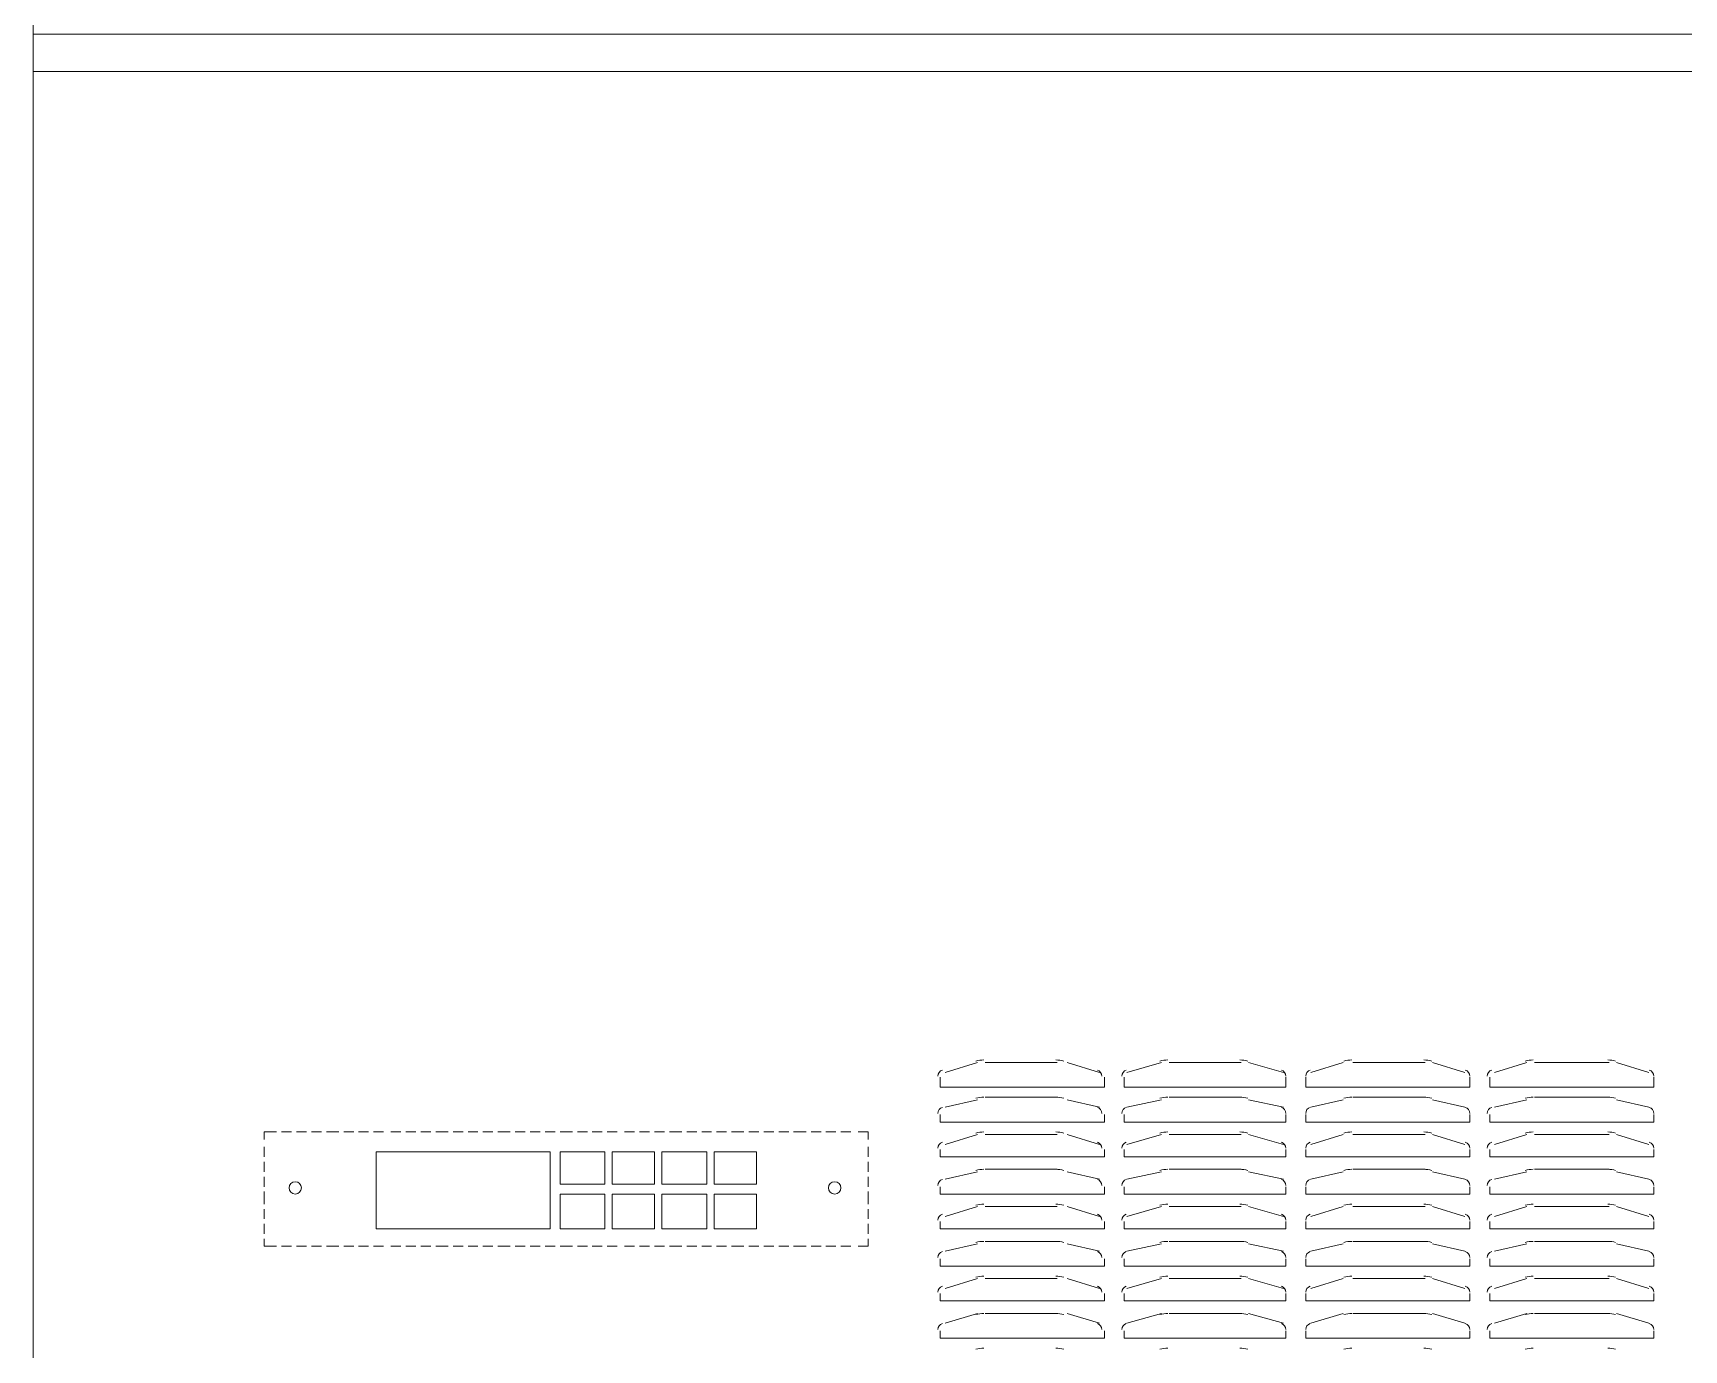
# Model space of a CAD drawing. Header units: millimetres. Extents: x 106699 to 122058, y 158555 to 162844.
# Drawn here: x 109982.2 to 110032.7, y 160385.9 to 160426.1 of the extents above; entities that cross this region are included whole.
import ezdxf

# ---------------------------------------------------------------- set-up
doc = ezdxf.new("R2010")
doc.units = ezdxf.units.MM
doc.layers.add('no3_paslanmaz kesit on', color=153, linetype='Continuous', lineweight=20)
doc.layers.add('S2000-002 Çizgi', color=7, linetype='Continuous')

# ---------------------------------------------------------------- blocks, each defined once
blk = doc.blocks.new('AA')
at = {"layer": 'no3_paslanmaz kesit on'}
for points in [[(117130.517, 160892.474), (117222.441, 160892.474), (117222.441, 160894.525), (117130.517, 160894.525), (117130.517, 160892.474)], [(117130.517, 160892.474), (117222.441, 160892.474), (117222.441, 160891.335), (117130.517, 160891.335), (117130.517, 160892.474)], [(117130.517, 160892.474), (117222.441, 160892.474), (117222.441, 160891.335), (117130.517, 160891.335), (117130.517, 160892.474)], [(117130.517, 160892.474), (117130.517, 160834.162), (117130.517, 160833.175)], [(117134.011, 160892.474), (117213.011, 160892.474)], [(117159.378, 160861.048), (117158.39, 160860.745)], [(117161.808, 160861.048), (117159.605, 160861.048)], [(117163.099, 160860.745), (117162.112, 160861.048)], [(117164.998, 160861.048), (117163.935, 160860.745)], [(117167.428, 160861.048), (117165.226, 160861.048)], [(117168.719, 160860.745), (117167.656, 160861.048)], [(117170.542, 160861.048), (117169.555, 160860.745)], [(117173.049, 160861.048), (117170.846, 160861.048)], [(117174.264, 160860.745), (117173.276, 160861.048)], [(117176.162, 160861.048), (117175.175, 160860.745)], [(117178.669, 160861.048), (117176.39, 160861.048)], [(117179.884, 160860.745), (117178.897, 160861.048)], [(117158.238, 160860.593), (117158.238, 160860.289), (117163.251, 160860.289), (117163.251, 160860.593)], [(117163.859, 160860.593), (117163.859, 160860.289), (117168.795, 160860.289), (117168.795, 160860.593)], [(117169.403, 160860.593), (117169.403, 160860.289), (117174.416, 160860.289), (117174.416, 160860.593)], [(117175.023, 160860.593), (117175.023, 160860.289), (117180.036, 160860.289), (117180.036, 160860.593)], [(117161.808, 160859.985), (117159.605, 160859.985)], [(117167.428, 160859.985), (117165.226, 160859.985)], [(117173.049, 160859.985), (117170.846, 160859.985)], [(117178.669, 160859.985), (117176.39, 160859.985)], [(117158.238, 160859.454), (117158.238, 160859.226), (117163.251, 160859.226), (117163.251, 160859.454)], [(117159.378, 160859.909), (117158.39, 160859.681)], [(117163.099, 160859.681), (117162.112, 160859.909)], [(117163.859, 160859.454), (117163.859, 160859.226), (117168.795, 160859.226), (117168.795, 160859.454)], [(117164.998, 160859.909), (117163.935, 160859.681)], [(117168.719, 160859.681), (117167.656, 160859.909)], [(117169.403, 160859.454), (117169.403, 160859.226), (117174.416, 160859.226), (117174.416, 160859.454)], [(117170.542, 160859.909), (117169.555, 160859.681)], [(117174.264, 160859.681), (117173.276, 160859.909)], [(117175.023, 160859.454), (117175.023, 160859.226), (117180.036, 160859.226), (117180.036, 160859.454)], [(117176.162, 160859.909), (117175.175, 160859.681)], [(117179.884, 160859.681), (117178.897, 160859.909)], [(117137.96, 160858.922), (117137.58, 160858.922), (117137.58, 160858.694)], [(117138.416, 160858.922), (117138.112, 160858.922)], [(117138.871, 160858.922), (117138.568, 160858.922)], [(117139.327, 160858.922), (117139.023, 160858.922)], [(117139.859, 160858.922), (117139.479, 160858.922)], [(117140.314, 160858.922), (117140.011, 160858.922)], [(117140.77, 160858.922), (117140.466, 160858.922)], [(117141.226, 160858.922), (117140.922, 160858.922)], [(117141.757, 160858.922), (117141.454, 160858.922)], [(117142.213, 160858.922), (117141.909, 160858.922)], [(117142.669, 160858.922), (117142.365, 160858.922)], [(117143.2, 160858.922), (117142.821, 160858.922)], [(117143.656, 160858.922), (117143.352, 160858.922)], [(117144.112, 160858.922), (117143.808, 160858.922)], [(117144.567, 160858.922), (117144.264, 160858.922)], [(117145.099, 160858.922), (117144.719, 160858.922)], [(117145.555, 160858.922), (117145.251, 160858.922)], [(117146.011, 160858.922), (117145.707, 160858.922)], [(117146.466, 160858.922), (117146.162, 160858.922)], [(117146.998, 160858.922), (117146.618, 160858.922)], [(117147.454, 160858.922), (117147.15, 160858.922)], [(117147.909, 160858.922), (117147.605, 160858.922)], [(117148.365, 160858.922), (117148.061, 160858.922)], [(117148.897, 160858.922), (117148.593, 160858.922)], [(117149.352, 160858.922), (117149.049, 160858.922)], [(117149.808, 160858.922), (117149.504, 160858.922)], [(117150.34, 160858.922), (117149.96, 160858.922)], [(117150.795, 160858.922), (117150.492, 160858.922)], [(117151.251, 160858.922), (117150.947, 160858.922)], [(117151.707, 160858.922), (117151.403, 160858.922)], [(117152.238, 160858.922), (117151.859, 160858.922)], [(117152.694, 160858.922), (117152.39, 160858.922)], [(117153.15, 160858.922), (117152.846, 160858.922)], [(117153.605, 160858.922), (117153.302, 160858.922)], [(117154.137, 160858.922), (117153.757, 160858.922)], [(117154.593, 160858.922), (117154.289, 160858.922)], [(117155.049, 160858.922), (117154.745, 160858.922)], [(117155.504, 160858.922), (117155.2, 160858.922)], [(117156.036, 160858.694), (117156.036, 160858.922), (117155.732, 160858.922)], [(117137.58, 160858.466), (117137.58, 160858.162)], [(117156.036, 160858.162), (117156.036, 160858.466)], [(117159.378, 160858.846), (117158.39, 160858.542)], [(117161.808, 160858.846), (117159.605, 160858.846)], [(117163.099, 160858.542), (117162.112, 160858.846)], [(117164.998, 160858.846), (117163.935, 160858.542)], [(117167.428, 160858.846), (117165.226, 160858.846)], [(117168.719, 160858.542), (117167.656, 160858.846)], [(117170.542, 160858.846), (117169.555, 160858.542)], [(117173.049, 160858.846), (117170.846, 160858.846)], [(117174.264, 160858.542), (117173.276, 160858.846)], [(117176.162, 160858.846), (117175.175, 160858.542)], [(117178.669, 160858.846), (117176.39, 160858.846)], [(117179.884, 160858.542), (117178.897, 160858.846)], [(117137.58, 160858.011), (117137.58, 160857.707)], [(117140.998, 160855.96), (117140.998, 160858.314), (117146.314, 160858.314), (117146.314, 160855.96), (117140.998, 160855.96)], [(117146.618, 160858.314), (117147.985, 160858.314), (117147.985, 160857.327), (117146.618, 160857.327), (117146.618, 160858.314)], [(117148.213, 160858.314), (117149.504, 160858.314), (117149.504, 160857.327), (117148.213, 160857.327), (117148.213, 160858.314)], [(117149.732, 160858.314), (117151.099, 160858.314), (117151.099, 160857.327), (117149.732, 160857.327), (117149.732, 160858.314)], [(117151.327, 160858.314), (117152.618, 160858.314), (117152.618, 160857.327), (117151.327, 160857.327), (117151.327, 160858.314)], [(117156.036, 160857.707), (117156.036, 160858.011)], [(117158.238, 160858.39), (117158.238, 160858.162), (117163.251, 160858.162), (117163.251, 160858.39)], [(117163.859, 160858.39), (117163.859, 160858.162), (117168.795, 160858.162), (117168.795, 160858.39)], [(117169.403, 160858.39), (117169.403, 160858.162), (117174.416, 160858.162), (117174.416, 160858.39)], [(117175.023, 160858.39), (117175.023, 160858.162), (117180.036, 160858.162), (117180.036, 160858.39)], [(117137.58, 160857.555), (117137.58, 160857.251)], [(117156.036, 160857.251), (117156.036, 160857.555)], [(117159.378, 160857.707), (117158.39, 160857.479)], [(117161.808, 160857.783), (117159.605, 160857.783)], [(117163.099, 160857.479), (117162.112, 160857.707)], [(117164.998, 160857.707), (117163.935, 160857.479)], [(117167.428, 160857.783), (117165.226, 160857.783)], [(117168.719, 160857.479), (117167.656, 160857.707)], [(117170.542, 160857.707), (117169.555, 160857.479)], [(117173.049, 160857.783), (117170.846, 160857.783)], [(117174.264, 160857.479), (117173.276, 160857.707)], [(117176.162, 160857.707), (117175.175, 160857.479)], [(117178.669, 160857.783), (117176.39, 160857.783)], [(117179.884, 160857.479), (117178.897, 160857.707)], [(117137.58, 160857.099), (117137.58, 160856.719)], [(117146.618, 160855.96), (117147.985, 160855.96), (117147.985, 160857.023), (117146.618, 160857.023), (117146.618, 160855.96)], [(117148.213, 160855.96), (117149.504, 160855.96), (117149.504, 160857.023), (117148.213, 160857.023), (117148.213, 160855.96)], [(117149.732, 160855.96), (117151.099, 160855.96), (117151.099, 160857.023), (117149.732, 160857.023), (117149.732, 160855.96)], [(117151.327, 160855.96), (117152.618, 160855.96), (117152.618, 160857.023), (117151.327, 160857.023), (117151.327, 160855.96)], [(117156.036, 160856.719), (117156.036, 160857.099)], [(117158.238, 160857.251), (117158.238, 160857.023), (117163.251, 160857.023), (117163.251, 160857.251)], [(117163.859, 160857.251), (117163.859, 160857.023), (117168.795, 160857.023), (117168.795, 160857.251)], [(117169.403, 160857.251), (117169.403, 160857.023), (117174.416, 160857.023), (117174.416, 160857.251)], [(117175.023, 160857.251), (117175.023, 160857.023), (117180.036, 160857.023), (117180.036, 160857.251)], [(117137.58, 160856.567), (117137.58, 160856.264)], [(117156.036, 160856.264), (117156.036, 160856.567)], [(117159.378, 160856.643), (117158.39, 160856.34)], [(117161.808, 160856.643), (117159.605, 160856.643)], [(117163.099, 160856.34), (117162.112, 160856.643)], [(117164.998, 160856.643), (117163.935, 160856.34)], [(117167.428, 160856.643), (117165.226, 160856.643)], [(117168.719, 160856.34), (117167.656, 160856.643)], [(117170.542, 160856.643), (117169.555, 160856.34)], [(117173.049, 160856.643), (117170.846, 160856.643)], [(117174.264, 160856.34), (117173.276, 160856.643)], [(117176.162, 160856.643), (117175.175, 160856.34)], [(117178.669, 160856.643), (117176.39, 160856.643)], [(117179.884, 160856.34), (117178.897, 160856.643)], [(117137.58, 160856.112), (117137.58, 160855.808)], [(117156.036, 160855.808), (117156.036, 160856.112)], [(117158.238, 160856.188), (117158.238, 160855.96), (117163.251, 160855.96), (117163.251, 160856.188)], [(117163.859, 160856.188), (117163.859, 160855.96), (117168.795, 160855.96), (117168.795, 160856.188)], [(117169.403, 160856.188), (117169.403, 160855.96), (117174.416, 160855.96), (117174.416, 160856.188)], [(117175.023, 160856.188), (117175.023, 160855.96), (117180.036, 160855.96), (117180.036, 160856.188)], [(117137.58, 160855.656), (117137.58, 160855.428)], [(117137.58, 160855.428), (117137.96, 160855.428)], [(117138.112, 160855.428), (117138.416, 160855.428)], [(117138.568, 160855.428), (117138.871, 160855.428)], [(117139.023, 160855.428), (117139.327, 160855.428)], [(117139.479, 160855.428), (117139.859, 160855.428)], [(117140.011, 160855.428), (117140.314, 160855.428)], [(117140.466, 160855.428), (117140.77, 160855.428)], [(117140.922, 160855.428), (117141.226, 160855.428)], [(117141.454, 160855.428), (117141.757, 160855.428)], [(117141.909, 160855.428), (117142.213, 160855.428)], [(117142.365, 160855.428), (117142.669, 160855.428)], [(117142.821, 160855.428), (117143.2, 160855.428)], [(117143.352, 160855.428), (117143.656, 160855.428)], [(117143.808, 160855.428), (117144.112, 160855.428)], [(117144.264, 160855.428), (117144.567, 160855.428)], [(117144.719, 160855.428), (117145.099, 160855.428)], [(117145.251, 160855.428), (117145.555, 160855.428)], [(117145.707, 160855.428), (117146.011, 160855.428)], [(117146.162, 160855.428), (117146.466, 160855.428)], [(117146.618, 160855.428), (117146.998, 160855.428)], [(117147.15, 160855.428), (117147.454, 160855.428)], [(117147.605, 160855.428), (117147.909, 160855.428)], [(117148.061, 160855.428), (117148.365, 160855.428)], [(117148.593, 160855.428), (117148.897, 160855.428)], [(117149.049, 160855.428), (117149.352, 160855.428)], [(117149.504, 160855.428), (117149.808, 160855.428)], [(117149.96, 160855.428), (117150.34, 160855.428)], [(117150.492, 160855.428), (117150.795, 160855.428)], [(117150.947, 160855.428), (117151.251, 160855.428)], [(117151.403, 160855.428), (117151.707, 160855.428)], [(117151.859, 160855.428), (117152.238, 160855.428)], [(117152.39, 160855.428), (117152.694, 160855.428)], [(117152.846, 160855.428), (117153.15, 160855.428)], [(117153.302, 160855.428), (117153.605, 160855.428)], [(117153.757, 160855.428), (117154.137, 160855.428)], [(117154.289, 160855.428), (117154.593, 160855.428)], [(117154.745, 160855.428), (117155.049, 160855.428)], [(117155.2, 160855.428), (117155.504, 160855.428)], [(117155.732, 160855.428), (117156.036, 160855.428), (117156.036, 160855.656)], [(117159.378, 160855.504), (117158.39, 160855.276)], [(117161.808, 160855.58), (117159.605, 160855.58)], [(117163.099, 160855.276), (117162.112, 160855.504)], [(117164.998, 160855.504), (117163.935, 160855.276)], [(117167.428, 160855.58), (117165.226, 160855.58)], [(117168.719, 160855.276), (117167.656, 160855.504)], [(117170.542, 160855.504), (117169.555, 160855.276)], [(117173.049, 160855.58), (117170.846, 160855.58)], [(117174.264, 160855.276), (117173.276, 160855.504)], [(117176.162, 160855.504), (117175.175, 160855.276)], [(117178.669, 160855.58), (117176.39, 160855.58)], [(117179.884, 160855.276), (117178.897, 160855.504)], [(117158.238, 160855.049), (117158.238, 160854.821), (117163.251, 160854.821), (117163.251, 160855.049)], [(117163.859, 160855.049), (117163.859, 160854.821), (117168.795, 160854.821), (117168.795, 160855.049)], [(117169.403, 160855.049), (117169.403, 160854.821), (117174.416, 160854.821), (117174.416, 160855.049)], [(117175.023, 160855.049), (117175.023, 160854.821), (117180.036, 160854.821), (117180.036, 160855.049)], [(117159.378, 160854.441), (117158.39, 160854.137)], [(117161.808, 160854.441), (117159.605, 160854.441)], [(117163.099, 160854.137), (117162.112, 160854.441)], [(117164.998, 160854.441), (117163.935, 160854.137)], [(117167.428, 160854.441), (117165.226, 160854.441)], [(117168.719, 160854.137), (117167.656, 160854.441)], [(117170.542, 160854.441), (117169.555, 160854.137)], [(117173.049, 160854.441), (117170.846, 160854.441)], [(117174.264, 160854.137), (117173.276, 160854.441)], [(117176.162, 160854.441), (117175.175, 160854.137)], [(117178.669, 160854.441), (117176.39, 160854.441)], [(117179.884, 160854.137), (117178.897, 160854.441)], [(117158.238, 160853.985), (117158.238, 160853.757), (117163.251, 160853.757), (117163.251, 160853.985)], [(117163.859, 160853.985), (117163.859, 160853.757), (117168.795, 160853.757), (117168.795, 160853.985)], [(117169.403, 160853.985), (117169.403, 160853.757), (117174.416, 160853.757), (117174.416, 160853.985)], [(117175.023, 160853.985), (117175.023, 160853.757), (117180.036, 160853.757), (117180.036, 160853.985)], [(117159.378, 160853.378), (117158.39, 160853.074)], [(117161.808, 160853.378), (117159.605, 160853.378)], [(117163.099, 160853.074), (117162.112, 160853.378)], [(117164.998, 160853.378), (117163.935, 160853.074)], [(117167.428, 160853.378), (117165.226, 160853.378)], [(117168.719, 160853.074), (117167.656, 160853.378)], [(117170.542, 160853.378), (117169.555, 160853.074)], [(117173.049, 160853.378), (117170.846, 160853.378)], [(117174.264, 160853.074), (117173.276, 160853.378)], [(117176.162, 160853.378), (117175.175, 160853.074)], [(117178.669, 160853.378), (117176.39, 160853.378)], [(117179.884, 160853.074), (117178.897, 160853.378)], [(117158.238, 160852.846), (117158.238, 160852.618), (117163.251, 160852.618), (117163.251, 160852.846)], [(117163.859, 160852.846), (117163.859, 160852.618), (117168.795, 160852.618), (117168.795, 160852.846)], [(117169.403, 160852.846), (117169.403, 160852.618), (117174.416, 160852.618), (117174.416, 160852.846)], [(117175.023, 160852.846), (117175.023, 160852.618), (117180.036, 160852.618), (117180.036, 160852.846)]]:
    blk.add_lwpolyline(points, dxfattribs=at)
for points in [[(117159.567, 160861.124), (117159.486, 160861.124), (117159.405, 160861.113), (117159.326, 160861.09)], [(117162.011, 160861.09), (117161.933, 160861.113), (117161.852, 160861.124), (117161.77, 160861.124)], [(117165.188, 160861.124), (117165.106, 160861.124), (117165.025, 160861.113), (117164.946, 160861.09)], [(117167.632, 160861.09), (117167.553, 160861.113), (117167.472, 160861.124), (117167.39, 160861.124)], [(117170.808, 160861.124), (117170.726, 160861.124), (117170.645, 160861.113), (117170.567, 160861.09)], [(117173.252, 160861.09), (117173.174, 160861.113), (117173.092, 160861.124), (117173.011, 160861.124)], [(117176.352, 160861.124), (117176.271, 160861.124), (117176.189, 160861.113), (117176.111, 160861.09)], [(117178.872, 160861.09), (117178.794, 160861.113), (117178.712, 160861.124), (117178.631, 160861.124)], [(117158.3, 160860.813), (117158.219, 160860.79), (117158.162, 160860.715), (117158.162, 160860.631)], [(117163.175, 160860.631), (117163.175, 160860.715), (117163.119, 160860.79), (117163.038, 160860.813)], [(117163.92, 160860.813), (117163.839, 160860.79), (117163.783, 160860.715), (117163.783, 160860.631)], [(117168.795, 160860.631), (117168.795, 160860.715), (117168.739, 160860.79), (117168.658, 160860.813)], [(117169.54, 160860.813), (117169.459, 160860.79), (117169.403, 160860.715), (117169.403, 160860.631)], [(117174.416, 160860.631), (117174.416, 160860.715), (117174.36, 160860.79), (117174.278, 160860.813)], [(117175.085, 160860.813), (117175.003, 160860.79), (117174.947, 160860.715), (117174.947, 160860.631)], [(117180.036, 160860.631), (117180.036, 160860.715), (117179.98, 160860.79), (117179.899, 160860.813)], [(117159.567, 160859.985), (117159.486, 160859.985), (117159.405, 160859.974), (117159.326, 160859.951)], [(117162.011, 160859.951), (117161.933, 160859.974), (117161.852, 160859.985), (117161.77, 160859.985)], [(117165.188, 160859.985), (117165.106, 160859.985), (117165.025, 160859.974), (117164.946, 160859.951)], [(117167.632, 160859.951), (117167.553, 160859.974), (117167.472, 160859.985), (117167.39, 160859.985)], [(117170.808, 160859.985), (117170.726, 160859.985), (117170.645, 160859.974), (117170.567, 160859.951)], [(117173.252, 160859.951), (117173.174, 160859.974), (117173.092, 160859.985), (117173.011, 160859.985)], [(117176.352, 160859.985), (117176.271, 160859.985), (117176.189, 160859.974), (117176.111, 160859.951)], [(117178.872, 160859.951), (117178.794, 160859.974), (117178.712, 160859.985), (117178.631, 160859.985)], [(117158.3, 160859.674), (117158.219, 160859.651), (117158.162, 160859.576), (117158.162, 160859.492)], [(117163.175, 160859.492), (117163.175, 160859.576), (117163.119, 160859.651), (117163.038, 160859.674)], [(117163.92, 160859.674), (117163.839, 160859.651), (117163.783, 160859.576), (117163.783, 160859.492)], [(117168.795, 160859.492), (117168.795, 160859.576), (117168.739, 160859.651), (117168.658, 160859.674)], [(117169.54, 160859.674), (117169.459, 160859.651), (117169.403, 160859.576), (117169.403, 160859.492)], [(117174.416, 160859.492), (117174.416, 160859.576), (117174.36, 160859.651), (117174.278, 160859.674)], [(117175.085, 160859.674), (117175.003, 160859.651), (117174.947, 160859.576), (117174.947, 160859.492)], [(117180.036, 160859.492), (117180.036, 160859.576), (117179.98, 160859.651), (117179.899, 160859.674)], [(117159.567, 160858.922), (117159.486, 160858.922), (117159.405, 160858.91), (117159.326, 160858.888)], [(117162.011, 160858.888), (117161.933, 160858.91), (117161.852, 160858.922), (117161.77, 160858.922)], [(117165.188, 160858.922), (117165.106, 160858.922), (117165.025, 160858.91), (117164.946, 160858.888)], [(117167.632, 160858.888), (117167.553, 160858.91), (117167.472, 160858.922), (117167.39, 160858.922)], [(117170.808, 160858.922), (117170.726, 160858.922), (117170.645, 160858.91), (117170.567, 160858.888)], [(117173.252, 160858.888), (117173.174, 160858.91), (117173.092, 160858.922), (117173.011, 160858.922)], [(117176.352, 160858.922), (117176.271, 160858.922), (117176.189, 160858.91), (117176.111, 160858.888)], [(117178.872, 160858.888), (117178.794, 160858.91), (117178.712, 160858.922), (117178.631, 160858.922)], [(117158.3, 160858.611), (117158.219, 160858.587), (117158.162, 160858.513), (117158.162, 160858.428)], [(117163.175, 160858.428), (117163.175, 160858.513), (117163.119, 160858.587), (117163.038, 160858.611)], [(117163.92, 160858.611), (117163.839, 160858.587), (117163.783, 160858.513), (117163.783, 160858.428)], [(117168.795, 160858.428), (117168.795, 160858.513), (117168.739, 160858.587), (117168.658, 160858.611)], [(117169.54, 160858.611), (117169.459, 160858.587), (117169.403, 160858.513), (117169.403, 160858.428)], [(117174.416, 160858.428), (117174.416, 160858.513), (117174.36, 160858.587), (117174.278, 160858.611)], [(117175.085, 160858.611), (117175.003, 160858.587), (117174.947, 160858.513), (117174.947, 160858.428)], [(117180.036, 160858.428), (117180.036, 160858.513), (117179.98, 160858.587), (117179.899, 160858.611)], [(117158.3, 160857.471), (117158.219, 160857.448), (117158.162, 160857.374), (117158.162, 160857.289)], [(117159.567, 160857.783), (117159.486, 160857.783), (117159.405, 160857.771), (117159.326, 160857.749)], [(117162.011, 160857.749), (117161.933, 160857.771), (117161.852, 160857.783), (117161.77, 160857.783)], [(117163.175, 160857.289), (117163.175, 160857.374), (117163.119, 160857.448), (117163.038, 160857.471)], [(117163.92, 160857.471), (117163.839, 160857.448), (117163.783, 160857.374), (117163.783, 160857.289)], [(117165.188, 160857.783), (117165.106, 160857.783), (117165.025, 160857.771), (117164.946, 160857.749)], [(117167.632, 160857.749), (117167.553, 160857.771), (117167.472, 160857.783), (117167.39, 160857.783)], [(117168.795, 160857.289), (117168.795, 160857.374), (117168.739, 160857.448), (117168.658, 160857.471)], [(117169.54, 160857.471), (117169.459, 160857.448), (117169.403, 160857.374), (117169.403, 160857.289)], [(117170.808, 160857.783), (117170.726, 160857.783), (117170.645, 160857.771), (117170.567, 160857.749)], [(117173.252, 160857.749), (117173.174, 160857.771), (117173.092, 160857.783), (117173.011, 160857.783)], [(117174.416, 160857.289), (117174.416, 160857.374), (117174.36, 160857.448), (117174.278, 160857.471)], [(117175.085, 160857.471), (117175.003, 160857.448), (117174.947, 160857.374), (117174.947, 160857.289)], [(117176.352, 160857.783), (117176.271, 160857.783), (117176.189, 160857.771), (117176.111, 160857.749)], [(117178.872, 160857.749), (117178.794, 160857.771), (117178.712, 160857.783), (117178.631, 160857.783)], [(117180.036, 160857.289), (117180.036, 160857.374), (117179.98, 160857.448), (117179.899, 160857.471)], [(117158.3, 160856.408), (117158.219, 160856.385), (117158.162, 160856.31), (117158.162, 160856.226)], [(117159.567, 160856.719), (117159.486, 160856.719), (117159.405, 160856.708), (117159.326, 160856.685)], [(117162.011, 160856.685), (117161.933, 160856.708), (117161.852, 160856.719), (117161.77, 160856.719)], [(117163.175, 160856.226), (117163.175, 160856.31), (117163.119, 160856.385), (117163.038, 160856.408)], [(117163.92, 160856.408), (117163.839, 160856.385), (117163.783, 160856.31), (117163.783, 160856.226)], [(117165.188, 160856.719), (117165.106, 160856.719), (117165.025, 160856.708), (117164.946, 160856.685)], [(117167.632, 160856.685), (117167.553, 160856.708), (117167.472, 160856.719), (117167.39, 160856.719)], [(117168.795, 160856.226), (117168.795, 160856.31), (117168.739, 160856.385), (117168.658, 160856.408)], [(117169.54, 160856.408), (117169.459, 160856.385), (117169.403, 160856.31), (117169.403, 160856.226)], [(117170.808, 160856.719), (117170.726, 160856.719), (117170.645, 160856.708), (117170.567, 160856.685)], [(117173.252, 160856.685), (117173.174, 160856.708), (117173.092, 160856.719), (117173.011, 160856.719)], [(117174.416, 160856.226), (117174.416, 160856.31), (117174.36, 160856.385), (117174.278, 160856.408)], [(117175.085, 160856.408), (117175.003, 160856.385), (117174.947, 160856.31), (117174.947, 160856.226)], [(117176.352, 160856.719), (117176.271, 160856.719), (117176.189, 160856.708), (117176.111, 160856.685)], [(117178.872, 160856.685), (117178.794, 160856.708), (117178.712, 160856.719), (117178.631, 160856.719)], [(117180.036, 160856.226), (117180.036, 160856.31), (117179.98, 160856.385), (117179.899, 160856.408)], [(117159.567, 160855.58), (117159.486, 160855.58), (117159.405, 160855.569), (117159.326, 160855.546)], [(117162.011, 160855.546), (117161.933, 160855.569), (117161.852, 160855.58), (117161.77, 160855.58)], [(117165.188, 160855.58), (117165.106, 160855.58), (117165.025, 160855.569), (117164.946, 160855.546)], [(117167.632, 160855.546), (117167.553, 160855.569), (117167.472, 160855.58), (117167.39, 160855.58)], [(117170.808, 160855.58), (117170.726, 160855.58), (117170.645, 160855.569), (117170.567, 160855.546)], [(117173.252, 160855.546), (117173.174, 160855.569), (117173.092, 160855.58), (117173.011, 160855.58)], [(117176.352, 160855.58), (117176.271, 160855.58), (117176.189, 160855.569), (117176.111, 160855.546)], [(117178.872, 160855.546), (117178.794, 160855.569), (117178.712, 160855.58), (117178.631, 160855.58)], [(117158.3, 160855.269), (117158.219, 160855.246), (117158.162, 160855.171), (117158.162, 160855.086)], [(117163.175, 160855.086), (117163.175, 160855.171), (117163.119, 160855.246), (117163.038, 160855.269)], [(117163.92, 160855.269), (117163.839, 160855.246), (117163.783, 160855.171), (117163.783, 160855.086)], [(117168.795, 160855.086), (117168.795, 160855.171), (117168.739, 160855.246), (117168.658, 160855.269)], [(117169.54, 160855.269), (117169.459, 160855.246), (117169.403, 160855.171), (117169.403, 160855.086)], [(117174.416, 160855.086), (117174.416, 160855.171), (117174.36, 160855.246), (117174.278, 160855.269)], [(117175.085, 160855.269), (117175.003, 160855.246), (117174.947, 160855.171), (117174.947, 160855.086)], [(117180.036, 160855.086), (117180.036, 160855.171), (117179.98, 160855.246), (117179.899, 160855.269)], [(117159.567, 160854.517), (117159.486, 160854.517), (117159.405, 160854.505), (117159.326, 160854.483)], [(117162.011, 160854.483), (117161.933, 160854.505), (117161.852, 160854.517), (117161.77, 160854.517)], [(117165.188, 160854.517), (117165.106, 160854.517), (117165.025, 160854.505), (117164.946, 160854.483)], [(117167.632, 160854.483), (117167.553, 160854.505), (117167.472, 160854.517), (117167.39, 160854.517)], [(117170.808, 160854.517), (117170.726, 160854.517), (117170.645, 160854.505), (117170.567, 160854.483)], [(117173.252, 160854.483), (117173.174, 160854.505), (117173.092, 160854.517), (117173.011, 160854.517)], [(117176.352, 160854.517), (117176.271, 160854.517), (117176.189, 160854.505), (117176.111, 160854.483)], [(117178.872, 160854.483), (117178.794, 160854.505), (117178.712, 160854.517), (117178.631, 160854.517)], [(117158.3, 160854.206), (117158.219, 160854.182), (117158.162, 160854.108), (117158.162, 160854.023)], [(117163.175, 160854.023), (117163.175, 160854.108), (117163.119, 160854.182), (117163.038, 160854.206)], [(117163.92, 160854.206), (117163.839, 160854.182), (117163.783, 160854.108), (117163.783, 160854.023)], [(117168.795, 160854.023), (117168.795, 160854.108), (117168.739, 160854.182), (117168.658, 160854.206)], [(117169.54, 160854.206), (117169.459, 160854.182), (117169.403, 160854.108), (117169.403, 160854.023)], [(117174.416, 160854.023), (117174.416, 160854.108), (117174.36, 160854.182), (117174.278, 160854.206)], [(117175.085, 160854.206), (117175.003, 160854.182), (117174.947, 160854.108), (117174.947, 160854.023)], [(117180.036, 160854.023), (117180.036, 160854.108), (117179.98, 160854.182), (117179.899, 160854.206)], [(117159.567, 160853.378), (117159.486, 160853.378), (117159.405, 160853.366), (117159.326, 160853.344)], [(117162.011, 160853.344), (117161.933, 160853.366), (117161.852, 160853.378), (117161.77, 160853.378)], [(117165.188, 160853.378), (117165.106, 160853.378), (117165.025, 160853.366), (117164.946, 160853.344)], [(117167.632, 160853.344), (117167.553, 160853.366), (117167.472, 160853.378), (117167.39, 160853.378)], [(117170.808, 160853.378), (117170.726, 160853.378), (117170.645, 160853.366), (117170.567, 160853.344)], [(117173.252, 160853.344), (117173.174, 160853.366), (117173.092, 160853.378), (117173.011, 160853.378)], [(117176.352, 160853.378), (117176.271, 160853.378), (117176.189, 160853.366), (117176.111, 160853.344)], [(117178.872, 160853.344), (117178.794, 160853.366), (117178.712, 160853.378), (117178.631, 160853.378)], [(117158.3, 160853.066), (117158.219, 160853.043), (117158.162, 160852.969), (117158.162, 160852.884)], [(117163.175, 160852.884), (117163.175, 160852.969), (117163.119, 160853.043), (117163.038, 160853.066)], [(117163.92, 160853.066), (117163.839, 160853.043), (117163.783, 160852.969), (117163.783, 160852.884)], [(117168.795, 160852.884), (117168.795, 160852.969), (117168.739, 160853.043), (117168.658, 160853.066)], [(117169.54, 160853.066), (117169.459, 160853.043), (117169.403, 160852.969), (117169.403, 160852.884)], [(117174.416, 160852.884), (117174.416, 160852.969), (117174.36, 160853.043), (117174.278, 160853.066)], [(117175.085, 160853.066), (117175.003, 160853.043), (117174.947, 160852.969), (117174.947, 160852.884)], [(117180.036, 160852.884), (117180.036, 160852.969), (117179.98, 160853.043), (117179.899, 160853.066)], [(117159.567, 160852.314), (117159.486, 160852.314), (117159.405, 160852.303), (117159.326, 160852.28)], [(117162.011, 160852.28), (117161.933, 160852.303), (117161.852, 160852.314), (117161.77, 160852.314)], [(117165.188, 160852.314), (117165.106, 160852.314), (117165.025, 160852.303), (117164.946, 160852.28)], [(117167.632, 160852.28), (117167.553, 160852.303), (117167.472, 160852.314), (117167.39, 160852.314)], [(117170.808, 160852.314), (117170.726, 160852.314), (117170.645, 160852.303), (117170.567, 160852.28)], [(117173.252, 160852.28), (117173.174, 160852.303), (117173.092, 160852.314), (117173.011, 160852.314)], [(117176.352, 160852.314), (117176.271, 160852.314), (117176.189, 160852.303), (117176.111, 160852.28)], [(117178.872, 160852.28), (117178.794, 160852.303), (117178.712, 160852.314), (117178.631, 160852.314)]]:
    blk.add_open_spline(points, degree=3, dxfattribs=at)
for points in [[(117138.719, 160857.213), (117138.719, 160857.318), (117138.634, 160857.403), (117138.53, 160857.403), (117138.425, 160857.403), (117138.34, 160857.318), (117138.34, 160857.213), (117138.34, 160857.108), (117138.425, 160857.023), (117138.53, 160857.023), (117138.634, 160857.023), (117138.719, 160857.108), (117138.719, 160857.213)], [(117155.2, 160857.213), (117155.2, 160857.318), (117155.115, 160857.403), (117155.011, 160857.403), (117154.906, 160857.403), (117154.821, 160857.318), (117154.821, 160857.213), (117154.821, 160857.108), (117154.906, 160857.023), (117155.011, 160857.023), (117155.115, 160857.023), (117155.2, 160857.108), (117155.2, 160857.213)]]:
    blk.add_open_spline(points, degree=3, knots=[0, 0, 0, 0, 1, 1, 1, 2, 2, 2, 3, 3, 3, 4, 4, 4, 4], dxfattribs=at)

msp = doc.modelspace()

# ---------------------------------------------------------------- block references
at = {"layer": 'S2000-002 Çizgi', "xscale": 0.9997817664690491, "yscale": 0.9997817664690491, "zscale": 0.9997817664690491}
msp.add_blockref('AA', (-7122.712, -431.28), dxfattribs=at)

doc.saveas('drawing.dxf')
